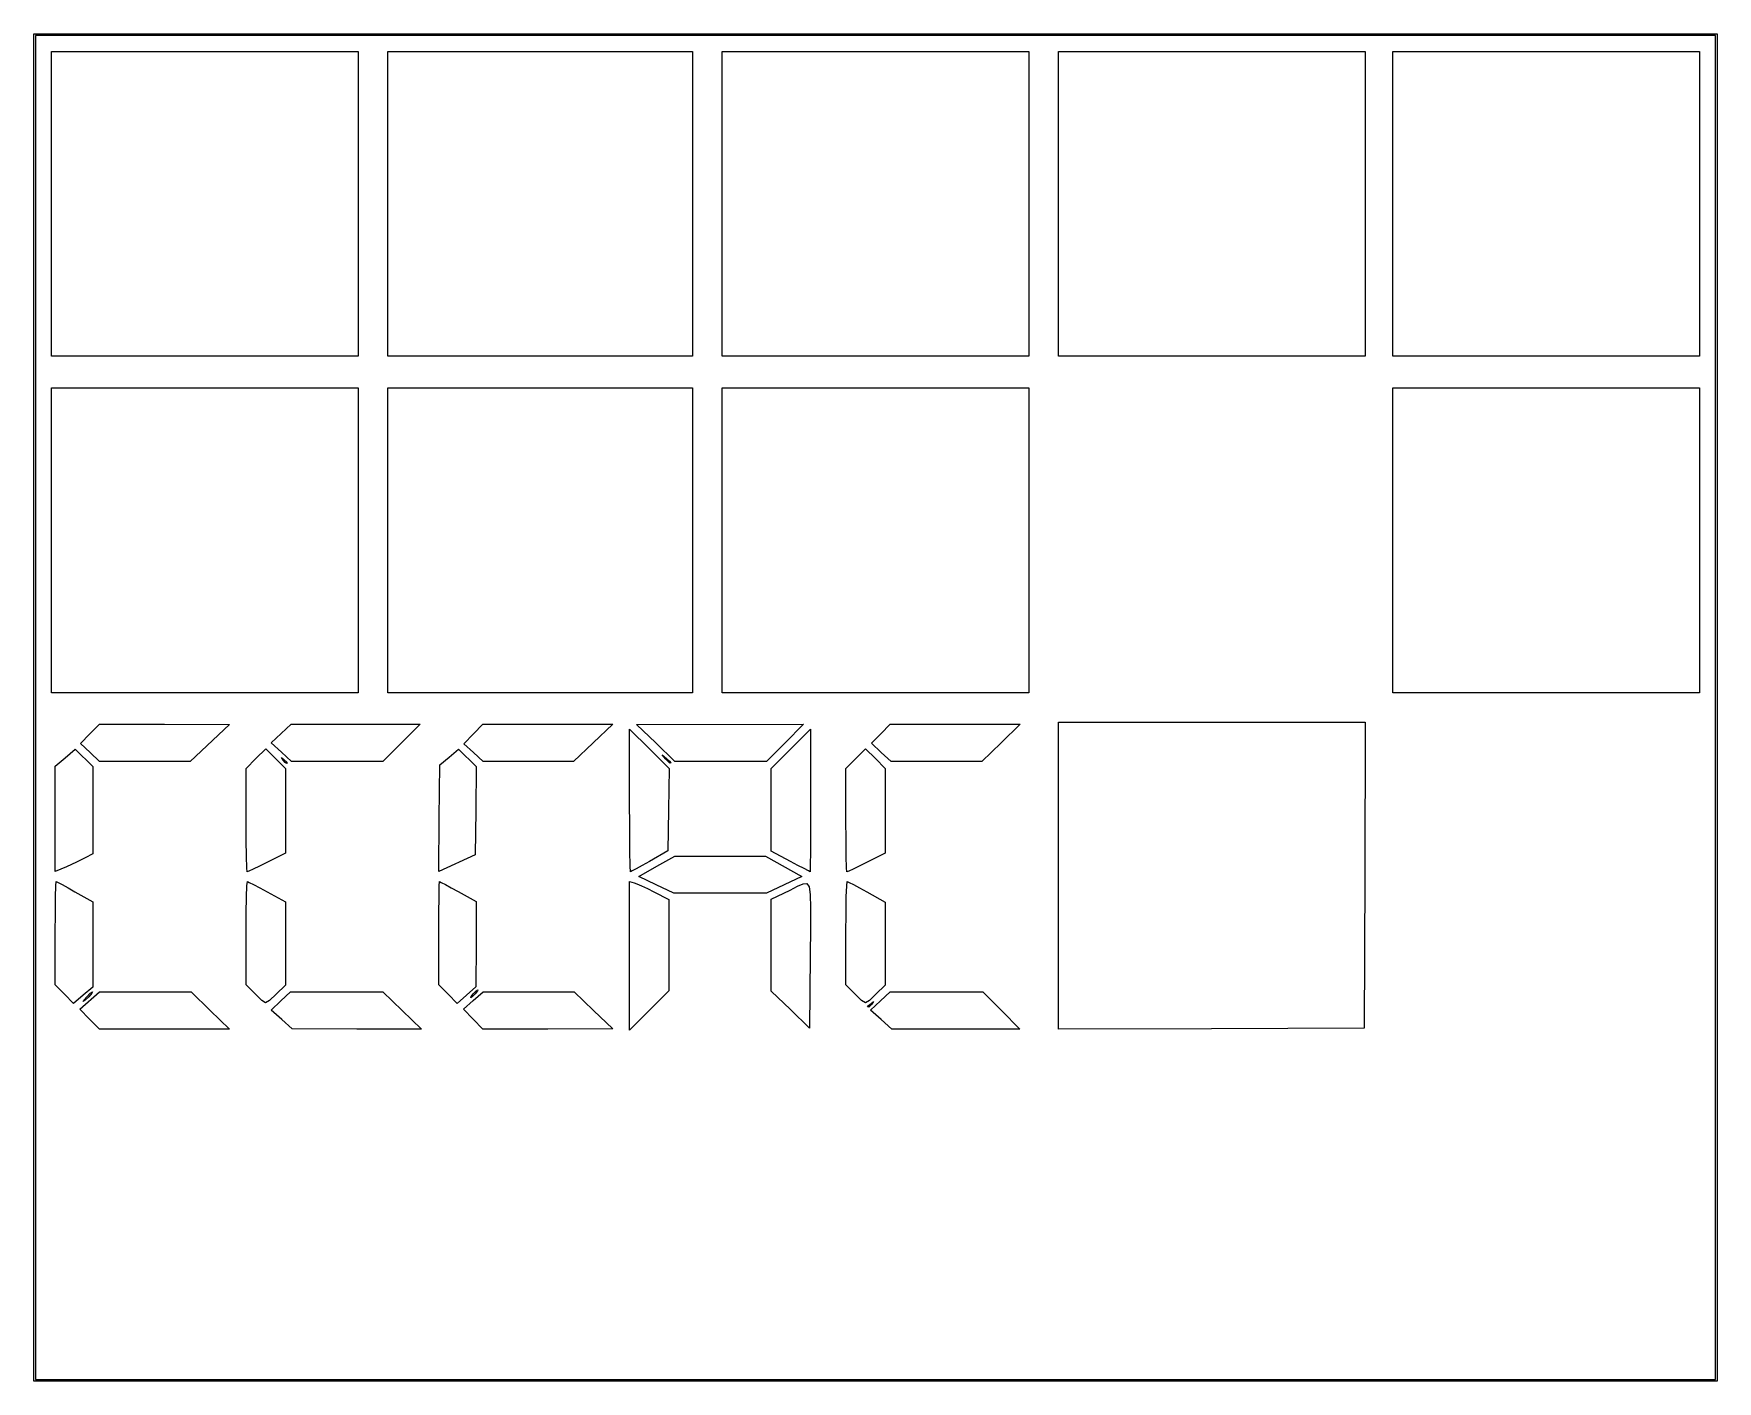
# Model space of a CAD drawing. Extents: x 0 to 9.51, y 0 to 7.61.
import ezdxf

# ---------------------------------------------------------------- set-up
doc = ezdxf.new("R2010")
doc.units = 0
doc.layers.get('0').update_dxf_attribs({"linetype": 'CONTINUOUS'})

msp = doc.modelspace()

# ---------------------------------------------------------------- linework, layer by layer
at = {"color": 0}
for p, q in [((0, 3.80556), (0, 7.61111)), ((0, 7.61111), (9.51113, 7.61111)), ((9.51113, 7.61111), (9.51113, 0)), ((9.5, 7.59999), (0.011122, 7.59999)), ((0.011122, 7.59999), (0.011122, 0.011122)), ((9.5, 3.80556), (9.5, 7.59999)), ((0.099989, 6.65001), (0.099989, 7.51113)), ((0.099989, 7.51113), (1.83333, 7.51113)), ((1.83333, 7.51113), (1.83333, 5.7889)), ((2, 6.65001), (2, 7.51113)), ((2, 7.51113), (3.72222, 7.51113)), ((3.72222, 7.51113), (3.72222, 5.7889)), ((3.88889, 6.65001), (3.88889, 7.51113)), ((3.88889, 7.51113), (5.62224, 7.51113)), ((5.62224, 7.51113), (5.62224, 5.7889)), ((5.7889, 6.65001), (5.7889, 7.51113)), ((5.7889, 7.51113), (7.52225, 7.51113)), ((7.52225, 7.51113), (7.52225, 5.7889)), ((7.67779, 6.65001), (7.67779, 7.51113)), ((7.67779, 7.51113), (9.41114, 7.51113)), ((9.41114, 7.51113), (9.41114, 5.7889)), ((0.099989, 5.7889), (0.099989, 6.65001)), ((2, 5.7889), (2, 6.65001)), ((3.88889, 5.7889), (3.88889, 6.65001)), ((5.7889, 5.7889), (5.7889, 6.65001)), ((7.67779, 5.7889), (7.67779, 6.65001)), ((1.83333, 5.7889), (0.099989, 5.7889)), ((3.72222, 5.7889), (2, 5.7889)), ((5.62224, 5.7889), (3.88889, 5.7889)), ((7.52225, 5.7889), (5.7889, 5.7889)), ((9.41114, 5.7889), (7.67779, 5.7889)), ((0.099989, 4.75), (0.099989, 5.61111)), ((0.099989, 5.61111), (1.83333, 5.61111)), ((1.83333, 5.61111), (1.83333, 3.88889)), ((2, 4.75), (2, 5.61111)), ((2, 5.61111), (3.72222, 5.61111)), ((3.72222, 5.61111), (3.72222, 3.88889)), ((3.88889, 4.75), (3.88889, 5.61111)), ((3.88889, 5.61111), (5.62224, 5.61111)), ((5.62224, 5.61111), (5.62224, 3.88889)), ((7.67779, 4.75), (7.67779, 5.61111)), ((7.67779, 5.61111), (9.41114, 5.61111)), ((9.41114, 5.61111), (9.41114, 3.88889)), ((0.099989, 3.88889), (0.099989, 4.75)), ((2, 3.88889), (2, 4.75)), ((3.88889, 3.88889), (3.88889, 4.75)), ((7.67779, 3.88889), (7.67779, 4.75)), ((0, 0), (0, 3.80556)), ((1.83333, 3.88889), (0.099989, 3.88889)), ((3.72222, 3.88889), (2, 3.88889)), ((5.62224, 3.88889), (3.88889, 3.88889)), ((9.41114, 3.88889), (7.67779, 3.88889)), ((9.5, 0.011122), (9.5, 3.80556)), ((0.318142, 3.65701), (0.371365, 3.7111)), ((0.371365, 3.7111), (0.738499, 3.71078)), ((0.738499, 3.71078), (1.10558, 3.71039)), ((1.10558, 3.71039), (0.883356, 3.50086)), ((1.39833, 3.65847), (1.45458, 3.7111)), ((1.45458, 3.7111), (2.18289, 3.7111)), ((2.18289, 3.7111), (2.07781, 3.60558)), ((2.48394, 3.65619), (2.53803, 3.7111)), ((2.53803, 3.7111), (2.90517, 3.71104)), ((2.90517, 3.71104), (3.27225, 3.71099)), ((3.27225, 3.71099), (3.16114, 3.60607)), ((3.40554, 3.71035), (4.34956, 3.7111)), ((3.51411, 3.60514), (3.40554, 3.71035)), ((4.34956, 3.7111), (4.24447, 3.60558)), ((4.78526, 3.6575), (4.83806, 3.7111)), ((4.83806, 3.7111), (5.57221, 3.71056)), ((5.57221, 3.71056), (5.46457, 3.60525)), ((5.7889, 2.85547), (5.7889, 3.72222)), ((5.7889, 3.72222), (7.52235, 3.72222)), ((7.52235, 3.72222), (7.51953, 2.85835)), ((0.264865, 3.60292), (0.318142, 3.65701)), ((1.34201, 3.60579), (1.39833, 3.65847)), ((2.42985, 3.60124), (2.48394, 3.65619)), ((3.36664, 3.28033), (3.36664, 3.68294)), ((3.36664, 3.68294), (3.47797, 3.572)), ((4.27778, 3.57221), (4.38889, 3.68294)), ((4.38889, 3.68294), (4.38889, 3.28033)), ((4.73242, 3.60389), (4.78526, 3.6575)), ((0.122233, 3.47428), (0.178657, 3.52192)), ((0.178657, 3.52192), (0.235135, 3.5695)), ((0.235135, 3.5695), (0.333333, 3.47314)), ((0.318522, 3.55171), (0.264865, 3.60292)), ((0.372233, 3.50054), (0.318522, 3.55171)), ((1.25553, 3.51665), (1.31109, 3.5714)), ((1.31109, 3.5714), (1.36664, 3.51665)), ((1.39958, 3.5529), (1.34201, 3.60579)), ((1.45708, 3.5), (1.39958, 3.5529)), ((1.40967, 3.50836), (1.39996, 3.52225)), ((1.39996, 3.52225), (1.4139, 3.51253)), ((2.07781, 3.60558), (1.97265, 3.5)), ((2.29443, 3.48085), (2.3475, 3.52582)), ((2.3475, 3.52582), (2.40056, 3.57075)), ((2.40056, 3.57075), (2.50037, 3.47276)), ((2.48438, 3.55106), (2.42985, 3.60124)), ((2.5389, 3.50086), (2.48438, 3.55106)), ((3.16114, 3.60607), (3.05003, 3.50108)), ((3.47797, 3.572), (3.58931, 3.4611)), ((3.62261, 3.5), (3.51411, 3.60514)), ((3.57118, 3.51389), (3.55003, 3.5389)), ((3.55003, 3.5389), (3.57497, 3.51774)), ((4.24447, 3.60558), (4.13932, 3.5)), ((4.16667, 3.46153), (4.27778, 3.57221)), ((4.64442, 3.51665), (4.69997, 3.5714)), ((4.69997, 3.5714), (4.75553, 3.51665)), ((4.78797, 3.55192), (4.73242, 3.60389)), ((4.84347, 3.5), (4.78797, 3.55192)), ((5.46457, 3.60525), (5.35693, 3.5)), ((0.122233, 3.17665), (0.122233, 3.47428)), ((0.333333, 3.47314), (0.333333, 2.97825)), ((0.627767, 3.50071), (0.372233, 3.50054)), ((0.883356, 3.50086), (0.627767, 3.50071)), ((1.19998, 3.46197), (1.25553, 3.51665)), ((1.19998, 3.16986), (1.19998, 3.46197)), ((1.36664, 3.51665), (1.42219, 3.46197)), ((1.42165, 3.49463), (1.40967, 3.50836)), ((1.4139, 3.51253), (1.43186, 3.49528)), ((1.42914, 3.48888), (1.42165, 3.49463)), ((1.42219, 3.46197), (1.42219, 2.98281)), ((1.43186, 3.49528), (1.42914, 3.48888)), ((1.97265, 3.5), (1.45708, 3.5)), ((2.2915, 3.17964), (2.29443, 3.48085)), ((2.50037, 3.47276), (2.49744, 3.22325)), ((2.79443, 3.50097), (2.5389, 3.50086)), ((3.05003, 3.50108), (2.79443, 3.50097)), ((3.59299, 3.49121), (3.57118, 3.51389)), ((3.57497, 3.51774), (3.59261, 3.50168)), ((3.58931, 3.4611), (3.58632, 3.22835)), ((3.59261, 3.50168), (3.59999, 3.49274)), ((3.59999, 3.49274), (3.59299, 3.49121)), ((4.13932, 3.5), (3.62261, 3.5)), ((4.16672, 3.22797), (4.16667, 3.46153)), ((4.58886, 3.46197), (4.64442, 3.51665)), ((4.58886, 3.16986), (4.58886, 3.46197)), ((4.75553, 3.51665), (4.81108, 3.46197)), ((4.81108, 3.46197), (4.81108, 2.98281)), ((5.35693, 3.5), (4.84347, 3.5)), ((3.36692, 3.12403), (3.36664, 3.28033)), ((4.38889, 3.28033), (4.38861, 3.12408)), ((0.122233, 2.87901), (0.122233, 3.17665)), ((1.20036, 3.05647), (1.19998, 3.16986)), ((2.28851, 2.87842), (2.2915, 3.17964)), ((2.49744, 3.22325), (2.49447, 2.97368)), ((3.58632, 3.22835), (3.58333, 2.99567)), ((4.16683, 2.99447), (4.16672, 3.22797)), ((4.58925, 3.05647), (4.58886, 3.16986)), ((1.20155, 2.9636), (1.20036, 3.05647)), ((3.36783, 2.99604), (3.36692, 3.12403)), ((4.38861, 3.12408), (4.38807, 2.9961)), ((4.59044, 2.9636), (4.58925, 3.05647)), ((0.290147, 2.95622), (0.241319, 2.93257)), ((0.333333, 2.97825), (0.290147, 2.95622)), ((1.20329, 2.90082), (1.20155, 2.9636)), ((1.42219, 2.98281), (1.31652, 2.93028)), ((2.49447, 2.97368), (2.28851, 2.87842)), ((3.36908, 2.90956), (3.36783, 2.99604)), ((3.58333, 2.99567), (3.47906, 2.93668)), ((3.52001, 2.90864), (3.62207, 2.96669)), ((3.62207, 2.96669), (4.13374, 2.96669)), ((4.13374, 2.96669), (4.33849, 2.85124)), ((4.27507, 2.93636), (4.16683, 2.99447)), ((4.38807, 2.9961), (4.38715, 2.90972)), ((4.59218, 2.90082), (4.59044, 2.9636)), ((4.81108, 2.98281), (4.7054, 2.93028)), ((0.184571, 2.90657), (0.122233, 2.87901)), ((0.241319, 2.93257), (0.184571, 2.90657)), ((1.2054, 2.87776), (1.20329, 2.90082)), ((1.21582, 2.88194), (1.2054, 2.87776)), ((1.24029, 2.89322), (1.21582, 2.88194)), ((1.27501, 2.90994), (1.24029, 2.89322)), ((1.31652, 2.93028), (1.27501, 2.90994)), ((3.37071, 2.87776), (3.36908, 2.90956)), ((3.38053, 2.88243), (3.37071, 2.87776)), ((3.40419, 2.89513), (3.38053, 2.88243)), ((3.43821, 2.91385), (3.40419, 2.89513)), ((3.41797, 2.85064), (3.52001, 2.90864)), ((3.47906, 2.93668), (3.43821, 2.91385)), ((4.31733, 2.91385), (4.27507, 2.93636)), ((4.35232, 2.89535), (4.31733, 2.91385)), ((4.37646, 2.88276), (4.35232, 2.89535)), ((4.38612, 2.87804), (4.37646, 2.88276)), ((4.38715, 2.90972), (4.38612, 2.87804)), ((4.59429, 2.87776), (4.59218, 2.90082)), ((4.60471, 2.88194), (4.59429, 2.87776)), ((4.62918, 2.89322), (4.60471, 2.88194)), ((4.6639, 2.90994), (4.62918, 2.89322)), ((4.7054, 2.93028), (4.6639, 2.90994)), ((5.7889, 1.98876), (5.7889, 2.85547)), ((7.51953, 2.85835), (7.51665, 1.99447)), ((0.123861, 2.73665), (0.125651, 2.79926)), ((0.125651, 2.79926), (0.127875, 2.82221)), ((0.127875, 2.82221), (0.137912, 2.81776)), ((0.137912, 2.81776), (0.161188, 2.80556)), ((0.161188, 2.80556), (0.194174, 2.78749)), ((0.194174, 2.78749), (0.233399, 2.7654)), ((0.233399, 2.7654), (0.333333, 2.70861)), ((1.20204, 2.73665), (1.20426, 2.79926)), ((1.20426, 2.79926), (1.20703, 2.82221)), ((1.20703, 2.82221), (1.21794, 2.81771)), ((1.21794, 2.81771), (1.24251, 2.80533)), ((1.24251, 2.80533), (1.27713, 2.78706)), ((1.27713, 2.78706), (1.31814, 2.76471)), ((1.31814, 2.76471), (1.42219, 2.70719)), ((2.29004, 2.73665), (2.29135, 2.79926)), ((2.29135, 2.79926), (2.29292, 2.82221)), ((2.29292, 2.82221), (2.30246, 2.81776)), ((2.30246, 2.81776), (2.32557, 2.80567)), ((2.32557, 2.80567), (2.35872, 2.78771)), ((2.35872, 2.78771), (2.39849, 2.76574)), ((2.39849, 2.76574), (2.5, 2.70925)), ((3.36664, 2.40375), (3.36664, 2.82374)), ((3.36664, 2.82374), (3.39165, 2.81597)), ((3.39165, 2.81597), (3.40815, 2.80957)), ((3.40815, 2.80957), (3.43457, 2.79785)), ((3.51731, 2.80365), (3.41797, 2.85064)), ((3.43457, 2.79785), (3.46733, 2.78244)), ((3.46733, 2.78244), (3.50276, 2.76508)), ((3.50276, 2.76508), (3.58886, 2.72194)), ((3.61664, 2.75667), (3.51731, 2.80365)), ((4.23872, 2.80365), (4.13889, 2.75608)), ((4.16667, 2.72364), (4.273, 2.77399)), ((4.33849, 2.85124), (4.23872, 2.80365)), ((4.273, 2.77399), (4.31569, 2.79568)), ((4.31569, 2.79568), (4.34651, 2.80994)), ((4.34651, 2.80994), (4.3674, 2.81087)), ((4.3674, 2.81087), (4.3801, 2.79237)), ((4.3801, 2.79237), (4.3865, 2.74854)), ((4.59076, 2.73665), (4.59283, 2.79926)), ((4.59283, 2.79926), (4.59538, 2.82221)), ((4.59538, 2.82221), (4.60612, 2.81765)), ((4.60612, 2.81765), (4.63064, 2.80512)), ((4.63064, 2.80512), (4.66531, 2.78657)), ((4.66531, 2.78657), (4.70643, 2.76389)), ((4.70643, 2.76389), (4.81108, 2.70557)), ((0.122667, 2.64404), (0.123861, 2.73665)), ((0.333333, 2.70861), (0.333333, 2.22569)), ((1.20052, 2.64404), (1.20204, 2.73665)), ((1.42219, 2.70719), (1.42219, 2.23807)), ((2.28917, 2.64404), (2.29004, 2.73665)), ((2.5, 2.70925), (2.49886, 2.46847)), ((3.58886, 2.72194), (3.58886, 2.20514)), ((3.87776, 2.75635), (3.61664, 2.75667)), ((4.13889, 2.75608), (3.87776, 2.75635)), ((4.16667, 2.2041), (4.16667, 2.72364)), ((4.3865, 2.74854), (4.3884, 2.67329)), ((4.3884, 2.67329), (4.38769, 2.5606)), ((4.58936, 2.64404), (4.59076, 2.73665)), ((4.81108, 2.70557), (4.81108, 2.23807)), ((0.122233, 2.53093), (0.122667, 2.64404)), ((1.19998, 2.53093), (1.20052, 2.64404)), ((2.2889, 2.53093), (2.28917, 2.64404)), ((4.58886, 2.53093), (4.58936, 2.64404)), ((0.122233, 2.23964), (0.122233, 2.53093)), ((1.19998, 2.23964), (1.19998, 2.53093)), ((2.2889, 2.23964), (2.2889, 2.53093)), ((4.38769, 2.5606), (4.38624, 2.40451)), ((4.58886, 2.23964), (4.58886, 2.53093)), ((2.49886, 2.46847), (2.49772, 2.22775)), ((3.36664, 1.98372), (3.36664, 2.40375)), ((4.38624, 2.40451), (4.38336, 1.99447)), ((0.173882, 2.18722), (0.122233, 2.23964)), ((0.261122, 2.10167), (0.372233, 2.19954)), ((0.333333, 2.22569), (0.279406, 2.18024)), ((0.300022, 2.17219), (0.320042, 2.19183)), ((0.327854, 2.19183), (0.311089, 2.17219)), ((0.320042, 2.19183), (0.331651, 2.19997)), ((0.331651, 2.19997), (0.327854, 2.19183)), ((0.372233, 2.19954), (0.890246, 2.19997)), ((0.890246, 2.19997), (0.997939, 2.09472)), ((1.25239, 2.18647), (1.19998, 2.23964)), ((1.42219, 2.23807), (1.36909, 2.18571)), ((1.39606, 2.148), (1.44997, 2.19949)), ((1.44997, 2.19949), (1.97222, 2.19906)), ((1.97222, 2.19906), (2.19097, 1.98888)), ((2.34093, 2.18685), (2.2889, 2.23964)), ((2.49772, 2.22775), (2.44536, 2.18087)), ((2.47076, 2.17324), (2.48335, 2.18892)), ((2.49447, 2.18892), (2.47862, 2.17324)), ((2.48301, 2.15093), (2.53831, 2.19997)), ((2.48335, 2.18892), (2.49918, 2.20458)), ((2.507, 2.20458), (2.49447, 2.18892)), ((2.49918, 2.20458), (2.509, 2.2111)), ((2.509, 2.2111), (2.507, 2.20458)), ((2.53831, 2.19997), (3.0535, 2.19997)), ((3.0535, 2.19997), (3.16288, 2.09494)), ((3.58886, 2.20514), (3.47775, 2.09446)), ((4.27501, 2.09928), (4.16667, 2.2041)), ((4.64128, 2.18647), (4.58886, 2.23964)), ((4.81108, 2.23807), (4.75797, 2.18571)), ((4.78342, 2.14806), (4.83886, 2.19911)), ((4.83886, 2.19911), (5.36154, 2.19997)), ((5.36154, 2.19997), (5.46669, 2.09446)), ((0.225532, 2.13476), (0.173882, 2.18722)), ((0.279406, 2.18024), (0.225532, 2.13476)), ((0.316243, 2.04525), (0.261122, 2.10167)), ((0.291015, 2.15261), (0.27946, 2.14442)), ((0.27946, 2.14442), (0.283203, 2.15261)), ((0.283203, 2.15261), (0.300022, 2.17219)), ((0.311089, 2.17219), (0.291015, 2.15261)), ((0.997939, 2.09472), (1.10558, 1.98947)), ((1.28825, 2.15039), (1.25239, 2.18647)), ((1.31033, 2.13824), (1.28825, 2.15039)), ((1.33257, 2.15007), (1.31033, 2.13824)), ((1.36909, 2.18571), (1.33257, 2.15007)), ((1.34207, 2.09651), (1.39606, 2.148)), ((1.40158, 2.04318), (1.34207, 2.09651)), ((2.39296, 2.134), (2.34093, 2.18685)), ((2.44536, 2.18087), (2.39296, 2.134)), ((2.42779, 2.10189), (2.48301, 2.15093)), ((2.48292, 2.04536), (2.42779, 2.10189)), ((2.47862, 2.17324), (2.46881, 2.16667)), ((2.46881, 2.16667), (2.47076, 2.17324)), ((3.16288, 2.09494), (3.27225, 1.98986)), ((3.47775, 2.09446), (3.36664, 1.98372)), ((4.38336, 1.99447), (4.27501, 2.09928)), ((4.67708, 2.15039), (4.64122, 2.18647)), ((4.64122, 2.18647), (4.64128, 2.18647)), ((4.69917, 2.13824), (4.67708, 2.15039)), ((4.72146, 2.15007), (4.69917, 2.13824)), ((4.7111, 2.11529), (4.71679, 2.12278)), ((4.71744, 2.11257), (4.7111, 2.11529)), ((4.71679, 2.12278), (4.73058, 2.13476)), ((4.73475, 2.13053), (4.71744, 2.11257)), ((4.75797, 2.18571), (4.72146, 2.15007)), ((4.72792, 2.09706), (4.78342, 2.14806)), ((4.78831, 2.04297), (4.72792, 2.09706)), ((4.73058, 2.13476), (4.74442, 2.14447)), ((4.74442, 2.14447), (4.73475, 2.13053)), ((5.46669, 2.09446), (5.57178, 1.98888)), ((0.371365, 1.98888), (0.316243, 2.04525)), ((1.4611, 1.98986), (1.40158, 2.04318)), ((2.53803, 1.98888), (2.48292, 2.04536)), ((4.84868, 1.98888), (4.78831, 2.04297)), ((0.738499, 1.98915), (0.371365, 1.98888)), ((1.10558, 1.98947), (0.738499, 1.98915)), ((1.82601, 1.98936), (1.4611, 1.98986)), ((2.19097, 1.98888), (1.82601, 1.98936)), ((2.90517, 1.98936), (2.53803, 1.98888)), ((3.27225, 1.98986), (2.90517, 1.98936)), ((5.57178, 1.98888), (4.84868, 1.98888)), ((6.65278, 1.9916), (5.7889, 1.98876)), ((7.51665, 1.99447), (6.65278, 1.9916)), ((9.51113, 0), (0, 0)), ((0.011122, 0.011122), (9.5, 0.011122))]:
    msp.add_line(p, q, dxfattribs=at)

doc.saveas('drawing.dxf')
